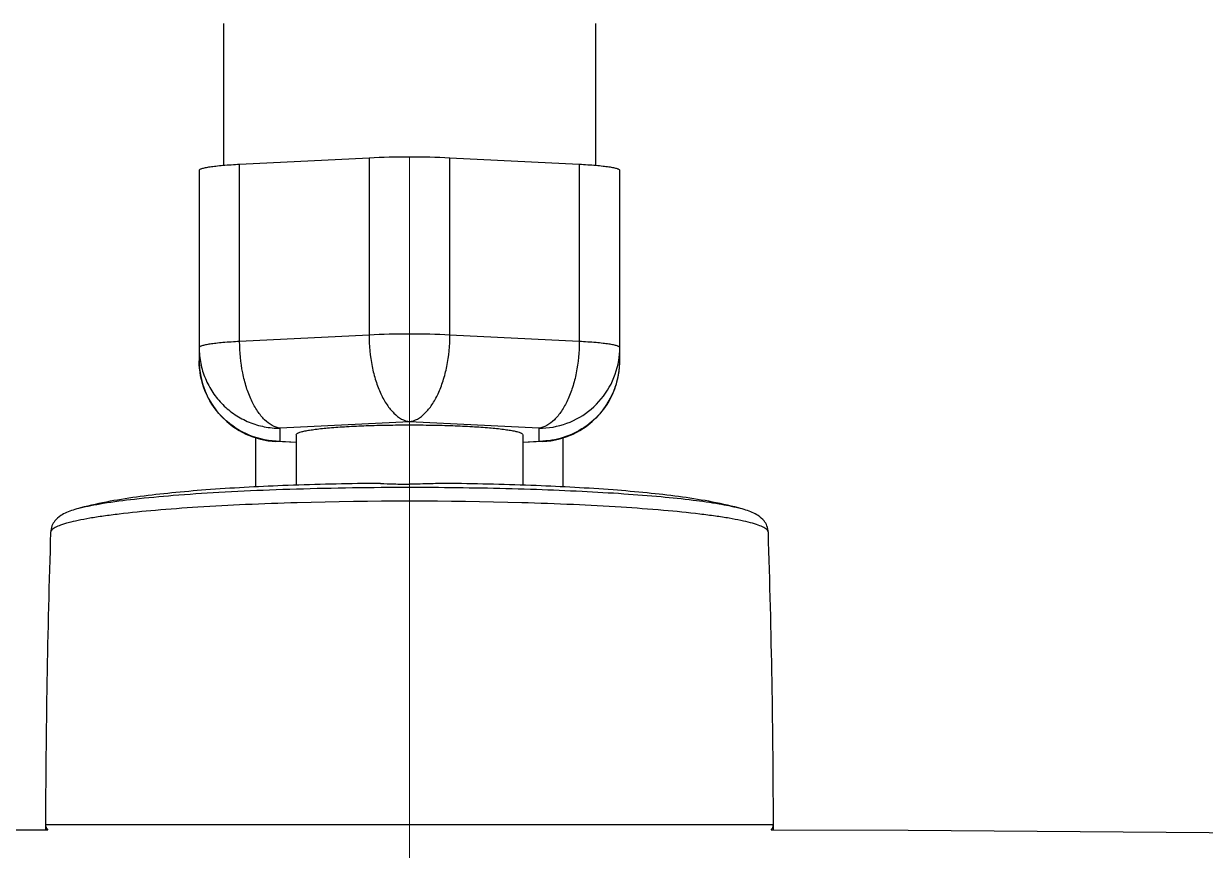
# Model space of a CAD drawing. Extents: x 0 to 3160, y 0 to 2315.
# Drawn here: x 1074.4 to 1147.5, y 1286.1 to 1337.2 of the extents above; entities that cross this region are included whole.
import ezdxf

# ---------------------------------------------------------------- set-up
doc = ezdxf.new("R2010")
doc.units = 0
doc.header["$LTSCALE"] = 10
doc.header["$MEASUREMENT"] = 0
doc.linetypes.add('CENTER2', pattern=[28.575000000000003, 19.05, -3.175, 3.175, -3.175])
doc.layers.get('0').update_dxf_attribs({"linetype": 'CONTINUOUS'})
doc.layers.add('Cneter', color=1, linetype='CENTER2', lineweight=13)
doc.layers.add('DEF_LAYER_ASSEM_MEMBER', color=7, linetype='CONTINUOUS')

msp = doc.modelspace()

# ---------------------------------------------------------------- linework, layer by layer
at = {"color": 7, "linetype": 'Continuous'}
msp.add_line((1075.785294702192, 1287.741370941963), (1120.785294702192, 1287.741370941963), dxfattribs=at)
for points in [[(1075.931705291092, 1287.396745803863), (1072.047550567892, 1287.381075387663), (1037.523892422692, 1287.118667942463)], [(1212.088382512392, 1286.309406102263), (1194.382683630893, 1286.634120181663), (1174.599599193592, 1286.932390436263), (1153.031009063792, 1287.179416754863), (1129.108424790892, 1287.358156890963), (1120.638883042992, 1287.395701765163)]]:
    msp.add_lwpolyline(points, dxfattribs=at)
for centre, start, end in [((1076.285294702192, 1287.741370941963), 180, 223.7106878368193), ((1120.285294702192, 1287.741370941963), 316.1382013963893, 0)]:
    msp.add_arc(centre, 0.5, start, end, dxfattribs=at)
at = {"layer": 'Cneter', "lineweight": 5, "ltscale": 0.5}
msp.add_line((1098.285294702192, 519.3187956223846), (1098.285294702192, 1410.276570100816), dxfattribs=at)
at = {"layer": 'DEF_LAYER_ASSEM_MEMBER', "color": 7, "linetype": 'Continuous'}
for p, q in [((1086.785294702192, 1337.221962172311), (1086.785294702192, 1328.469561224711)), ((1109.785294702192, 1337.221962172311), (1109.785294702192, 1328.469561223911)), ((1087.785294521892, 1328.538063118712), (1095.785294669792, 1328.940618259712)), ((1100.785294669792, 1328.940618259712), (1108.785294876692, 1328.538063118211)), ((1085.285294521892, 1328.160667682211), (1085.285294521892, 1316.397415720011)), ((1111.285294882492, 1316.397415719812), (1111.285294882492, 1328.160667681411)), ((1088.785294702192, 1308.599030102711), (1088.785294702192, 1311.629850845711)), ((1091.285294521892, 1311.340770227511), (1090.034015487492, 1311.403733827211)), ((1091.285294521892, 1311.818997370912), (1091.285294521892, 1308.706520213512)), ((1105.285294882492, 1311.818997370912), (1105.285294882492, 1308.706088726311)), ((1106.536573916792, 1311.403733827211), (1105.285294882492, 1311.340770227511)), ((1107.785294702192, 1308.598570667911), (1107.785294702192, 1311.630207886511)), ((1096.013936386792, 1308.812159597311), (1095.730808853192, 1308.808965821411)), ((1100.839836730593, 1308.808965199411), (1100.556647323192, 1308.812159739912))]:
    msp.add_line(p, q, dxfattribs=at)
at = {"layer": 'DEF_LAYER_ASSEM_MEMBER', "color": 9, "linetype": 'Continuous'}
for p, q in [((1095.785294669792, 1328.940618259712), (1095.785294669792, 1317.982476580611)), ((1100.785294669792, 1317.982476580611), (1100.785294669792, 1328.940618259712)), ((1087.785294516092, 1317.579921439411), (1087.785294516092, 1328.538063118411)), ((1108.785294876692, 1328.538063118211), (1108.785294876692, 1317.579921439212)), ((1095.785294669792, 1317.982476580611), (1087.785294516092, 1317.579921439411)), ((1108.785294876692, 1317.579921439212), (1100.785294669792, 1317.982476580611)), ((1098.285294669792, 1312.624107653711), (1090.285294521892, 1312.221552512711)), ((1090.285294521892, 1311.416442229611), (1090.285294521892, 1312.221552512711)), ((1106.285294882492, 1312.221552511911), (1098.285294669792, 1312.624107653711)), ((1106.285294882492, 1312.221552511911), (1106.285294882492, 1311.416442229611)), ((1090.034015487492, 1311.403733827211), (1090.285294521892, 1311.416442229611)), ((1090.285294521892, 1311.416442229611), (1091.285294521892, 1311.366122838011)), ((1105.285294882492, 1311.366122838011), (1106.285294882492, 1311.416442229611)), ((1106.285294882492, 1311.416442229611), (1106.536573916792, 1311.403733827211))]:
    msp.add_line(p, q, dxfattribs=at)
for centre, radius, start, end in [((1106.311988447692, 1317.203452576911), 4.9733065212, 350.7347304992965, 359.9893252462994), ((1106.311397228392, 1316.398454258211), 4.9738977625, 349.6854210609066, 359.988036772599), ((1106.318034107292, 1316.398519242812), 4.967389765, 339.5830048987868, 344.4789902944092), ((1106.320482926492, 1316.397845953811), 4.9648500818, 344.4789147297138, 349.6735536843987), ((1090.285437208392, 1316.427556783411), 5.0111145558, 267.1495087938054, 269.9983685595096), ((1106.285152195993, 1316.427556783411), 5.0111145558, 270.0016314404904, 272.850491206299), ((1098.285294667892, 1059.504726704411), 248.2097591571, 88.39812393640261, 91.60187545520745)]:
    msp.add_arc(centre, radius, start, end, dxfattribs=at)
at = {"layer": 'DEF_LAYER_ASSEM_MEMBER', "color": 7, "linetype": 'Continuous'}
for centre, radius, start, end in [((1090.285300858092, 1316.397421745411), 5.0000063362, 180.0000690458008, 267.1192718677887), ((1106.285289569993, 1316.397420771911), 5.0000053125, 272.8807169765087, 359.9999421099005), ((1673.806204074292, 1286.322571157711), 598.0227793876, 178.1348654820021, 179.8971416214704), ((522.7643851091925, 1286.322571153911), 598.0227796084, 0.1027527251442692, 1.865134517701774)]:
    msp.add_arc(centre, radius, start, end, dxfattribs=at)
for points, start_tangent, end_tangent in [([(1095.785294669793, 1328.940618259712), (1098.285294669793, 1328.999001107112), (1100.785294669793, 1328.940618259712)], (0.3994945514274211, 0.02010232274648155), (0.3994945514270196, -0.02010232275445918)), ([(1085.285294521892, 1328.160667682111), (1085.328077798193, 1328.217540023011), (1085.381372198992, 1328.245686309011), (1085.455680468593, 1328.273459255112), (1085.550650031692, 1328.300745033712), (1085.665905261993, 1328.327431389512), (1085.955171773792, 1328.378556824112), (1086.318547786692, 1328.425953113712), (1086.749730968393, 1328.468806756411), (1087.785294521892, 1328.538063118712)], (0, 0.4), (0.399494551423982, 0.02010232281482448)), ([(1108.785294876692, 1328.538063118212), (1109.820858432293, 1328.468806756012), (1110.252041615093, 1328.425953113211), (1110.615417628793, 1328.378556823611), (1110.904684141293, 1328.327431388912), (1111.019939371892, 1328.300745033112), (1111.114908935292, 1328.273459254512), (1111.189217205092, 1328.245686308311), (1111.242511605993, 1328.217540022312), (1111.285294882492, 1328.160667681411)], (0.3994945514301938, -0.02010232269137487), (0, -0.4)), ([(1091.285294521892, 1311.818997370912), (1091.319017590792, 1311.878776920011), (1091.361063328492, 1311.908509151511), (1091.419800311793, 1311.938023186512), (1091.586724611192, 1311.996100567211), (1091.818148433193, 1312.052466918611), (1092.111855371193, 1312.106591182112), (1092.465018733792, 1312.157944594812), (1093.335558112392, 1312.250394335412), (1094.396326211192, 1312.326267945612), (1095.606541324993, 1312.382646646012), (1096.919692752892, 1312.417364326912), (1098.285316420694, 1312.429086843111), (1099.650934372892, 1312.417363745312), (1100.964069888292, 1312.382645940711), (1102.174265259993, 1312.326267872912), (1103.235019027992, 1312.250395412812), (1104.105554486692, 1312.157946695711), (1104.458718659493, 1312.106593456211), (1104.752429643293, 1312.052469322812), (1104.983856344592, 1311.996102893411), (1105.150785249793, 1311.938024822212), (1105.209523216792, 1311.908510152711), (1105.251570163793, 1311.878777391811), (1105.285294882492, 1311.818997370912)], (0, 0.4), (0, -0.4)), ([(1095.730808853192, 1308.808965821411), (1090.447466040192, 1308.675448546612), (1085.696628651493, 1308.408590051712), (1083.586703361192, 1308.224383731112), (1081.645018002393, 1307.999082666212), (1077.941202804792, 1307.301918214212)], (-0.3999714297521851, -0.004780730278196376), (-0.3870709429041994, -0.1008765838004735)), ([(1096.490897164293, 1308.804478964811), (1096.352688756292, 1308.808155148011), (1096.013939322193, 1308.812158497812)], (-0.3998402869190942, 0.01130243144002294), (-0.3999776171441889, -0.004231522616821343)), ([(1096.490897164293, 1308.804478964811), (1097.314530057993, 1308.781550777311), (1098.285294702193, 1308.770149599112)], (0.399840286920079, -0.01130243140518813), (0.4, -4.011625779542012e-10)), ([(1100.556645537592, 1308.812157492612), (1100.156751383793, 1308.806594700812), (1099.617221335292, 1308.790870939011), (1098.285294702193, 1308.770149598212)], (-0.3999776113315305, 0.004232072012991387), (-0.4, 4.049688313324559e-10)), ([(1118.629386599492, 1307.301918214212), (1114.925588466092, 1307.999078828612), (1112.983908587792, 1308.224380622512), (1110.874012351092, 1308.408585114011), (1106.123176714493, 1308.675446459612), (1100.839836730593, 1308.808965199412)], (-0.3870709429041803, 0.1008765838005474), (-0.3999714277748874, 0.004780895702481064)), ([(1077.941330492693, 1307.301952623912), (1077.489258416692, 1307.169989295812), (1077.092499202592, 1307.018991166611), (1076.728177769493, 1306.823198204212), (1076.366178690392, 1306.496851090412)], (-0.387093974400659, -0.1007881688627295), (-0.2484084962996746, -0.3135174938757557)), ([(1120.204410713992, 1306.496851090412), (1119.842429309492, 1306.823187835512), (1119.478131107393, 1307.018972680711), (1119.081397670792, 1307.169968051011), (1118.629363777392, 1307.301924354712)], (-0.2484084962933149, 0.3135174938807948), (-0.3870919382322079, 0.1007959887874143)), ([(1076.366189541892, 1306.496192230112), (1076.185885866193, 1306.189255007911), (1076.100253327593, 1305.786412210112)], (-0.2475617827479946, -0.3141865110450076), (-0.01301888828135552, -0.3997880795470491)), ([(1120.470336076693, 1305.786412210112), (1120.384719478992, 1306.189202294812), (1120.204412296092, 1306.496200603112)], (-0.01301888828397323, 0.3997880795469638), (-0.2475595709544003, 0.3141882538047425))]:
    msp.add_spline(points, degree=3, dxfattribs=dict(at, start_tangent=start_tangent, end_tangent=end_tangent))
at = {"layer": 'DEF_LAYER_ASSEM_MEMBER', "color": 9, "linetype": 'Continuous'}
for points, start_tangent, end_tangent in [([(1100.785294669793, 1317.982476580612), (1098.285294669793, 1318.040859857912), (1095.785294669793, 1317.982476580612)], (-0.3994945514270654, 0.02010232275354815), (-0.3994945514270654, -0.02010232275354815)), ([(1095.785294667792, 1317.982476580512), (1095.975598888992, 1316.047627870211), (1096.206624863692, 1315.151595441911), (1096.517532471293, 1314.349868640011), (1096.896370443592, 1313.673230932412), (1097.328593769293, 1313.147689587112), (1097.797554655992, 1312.793446179211), (1098.285294673493, 1312.624107653911)], (0, -0.4), (0.3955187720307471, -0.05970679166803384)), ([(1098.285294673493, 1312.624107653511), (1098.773034688792, 1312.793446178911), (1099.241995573393, 1313.147689587012), (1099.674218897093, 1313.673230932412), (1100.053056867593, 1314.349868640112), (1100.363964473792, 1315.151595442011), (1100.594990447393, 1316.047627870412), (1100.785294667792, 1317.982476580712)], (0.3955187719764257, 0.05970679202787726), (0, 0.4)), ([(1087.785294516092, 1317.579921439411), (1086.749728666292, 1317.510665218412), (1086.318544152393, 1317.467811642412), (1085.955167501292, 1317.420415359812), (1085.665901378592, 1317.369289880412), (1085.550646720792, 1317.342603492011), (1085.455677914892, 1317.315317678812), (1085.381370489992, 1317.287544699112), (1085.328076914393, 1317.259398383712), (1085.285294521892, 1317.202526003112)], (-0.3994945514243305, -0.02010232280789767), (0, -0.4)), ([(1085.285294521892, 1317.202526003112), (1085.381370302093, 1316.230757966411), (1085.665902963492, 1315.296405270611), (1086.127954911892, 1314.435248101611), (1086.749770125492, 1313.680455344512), (1087.507446068392, 1313.061006325511), (1088.371892717792, 1312.600712624212), (1089.309814489092, 1312.317262695512), (1090.285294521892, 1312.221552512711)], (0, -0.4), (0.4, 0)), ([(1090.285294521892, 1312.221552512711), (1089.797554504392, 1312.390891038012), (1089.328593617593, 1312.745134445912), (1088.896370291892, 1313.270675791312), (1088.517532319593, 1313.947313498911), (1088.206624712093, 1314.749040300812), (1087.975598737292, 1315.645072729111), (1087.785294516092, 1317.579921439411)], (-0.3955187720307471, 0.05970679166803384), (0, 0.4)), ([(1108.785294876692, 1317.579921439212), (1108.594990656392, 1315.645072728811), (1108.363964682692, 1314.749040300512), (1108.053057076592, 1313.947313498512), (1107.674219106092, 1313.270675790812), (1107.241995782293, 1312.745134445411), (1106.773034897793, 1312.390891037311), (1106.285294882492, 1312.221552511911)], (0, -0.4), (-0.3955187719764257, -0.05970679202787726)), ([(1111.285294882492, 1317.202526002412), (1111.242512489793, 1317.259398383011), (1111.189218913893, 1317.287544698512), (1111.114911488692, 1317.315317678311), (1111.019942682293, 1317.342603491511), (1110.904688023893, 1317.369289880112), (1110.615421899793, 1317.420415359512), (1110.252045246993, 1317.467811642212), (1109.820860731092, 1317.510665218311), (1108.785294876692, 1317.579921439212)], (0, 0.4), (-0.3994945514304785, 0.02010232268571828)), ([(1090.036234800093, 1311.422642473312), (1088.200502407293, 1311.870100810212), (1086.662720790392, 1312.964249940311), (1085.642405380393, 1314.548809864412), (1085.285294521892, 1316.397415720011)], (-0.3995054939451639, 0.01988366937037804), (0, 0.4)), ([(1106.285294882492, 1312.221552511911), (1108.010957670293, 1312.527614262812), (1109.524552165492, 1313.408186884512), (1110.640065536792, 1314.755055801811), (1111.220410691092, 1316.402722389211)], (0.4, 0), (0.0644330058203544, 0.3947763769033733)), ([(1110.973365267593, 1314.665645079912), (1110.276117228592, 1313.396691504912), (1109.242258966992, 1312.380851280112), (1107.958988374192, 1311.703788687512), (1106.534354604293, 1311.422642473312)], (-0.1395534797417589, -0.3748664112613539), (-0.3995054939453219, -0.01988366936720812)), ([(1077.941341849793, 1307.301947446211), (1078.577455551993, 1307.447316156112), (1079.350070283494, 1307.587569054812), (1081.282357962493, 1307.848893422212), (1083.684789281292, 1308.078698408112), (1086.490944376592, 1308.270627939412), (1089.623217542692, 1308.419376241412), (1092.994996320293, 1308.520831356512), (1100.080117986992, 1308.572023433012)], (0.3870735788166204, 0.100866469067246), (0.3999892859630132, -0.00292764663149961)), ([(1100.080117986992, 1308.572023433012), (1106.139223213392, 1308.448762980611), (1108.951166877292, 1308.331098940812), (1111.537595187192, 1308.179136926111), (1113.843822245792, 1307.996090047412), (1115.821086598993, 1307.785828252612), (1117.427582124892, 1307.552798457212), (1118.629341887892, 1307.301922863611)], (0.3999892859630161, -0.002927646631099551), (0.3870724452864328, -0.1008708188723654)), ([(1091.346749998993, 1307.617485624012), (1088.152466564692, 1307.501021521112), (1085.205009955393, 1307.342657378712), (1082.576177163892, 1307.146250846212), (1080.330004794692, 1306.916586135712), (1079.367917377293, 1306.791002147612), (1078.521208878592, 1306.659257608311), (1077.795043141192, 1306.522156050412), (1077.193848998892, 1306.380533644611), (1076.721293056592, 1306.235254314312), (1076.380257510992, 1306.087203483411), (1076.259741897892, 1306.012421835111), (1076.172822493992, 1305.937286220212), (1076.100253394792, 1305.786412210012)], (-0.3998353825985361, -0.01147461643290551), (-0.01302827631107356, -0.3997877737204608)), ([(1120.470336009492, 1305.786412210012), (1120.397766912492, 1305.937286218412), (1120.310847512592, 1306.012421830412), (1120.190331920992, 1306.087203469712), (1119.849296434492, 1306.235254282811), (1119.376740582193, 1306.380533597812), (1118.775546531193, 1306.522155993511), (1118.049380926092, 1306.659257539912), (1117.202672585692, 1306.791002067911), (1116.240585366093, 1306.916586044911), (1113.994413394792, 1307.146250745512), (1111.365581063892, 1307.342657276012), (1108.418124949892, 1307.501021426511), (1105.223841971192, 1307.617485550412)], (-0.01302828151564944, 0.3997877735508542), (-0.3998353824589882, 0.01147462129547944))]:
    msp.add_spline(points, degree=3, dxfattribs=dict(at, start_tangent=start_tangent, end_tangent=end_tangent))

doc.saveas('drawing.dxf')
